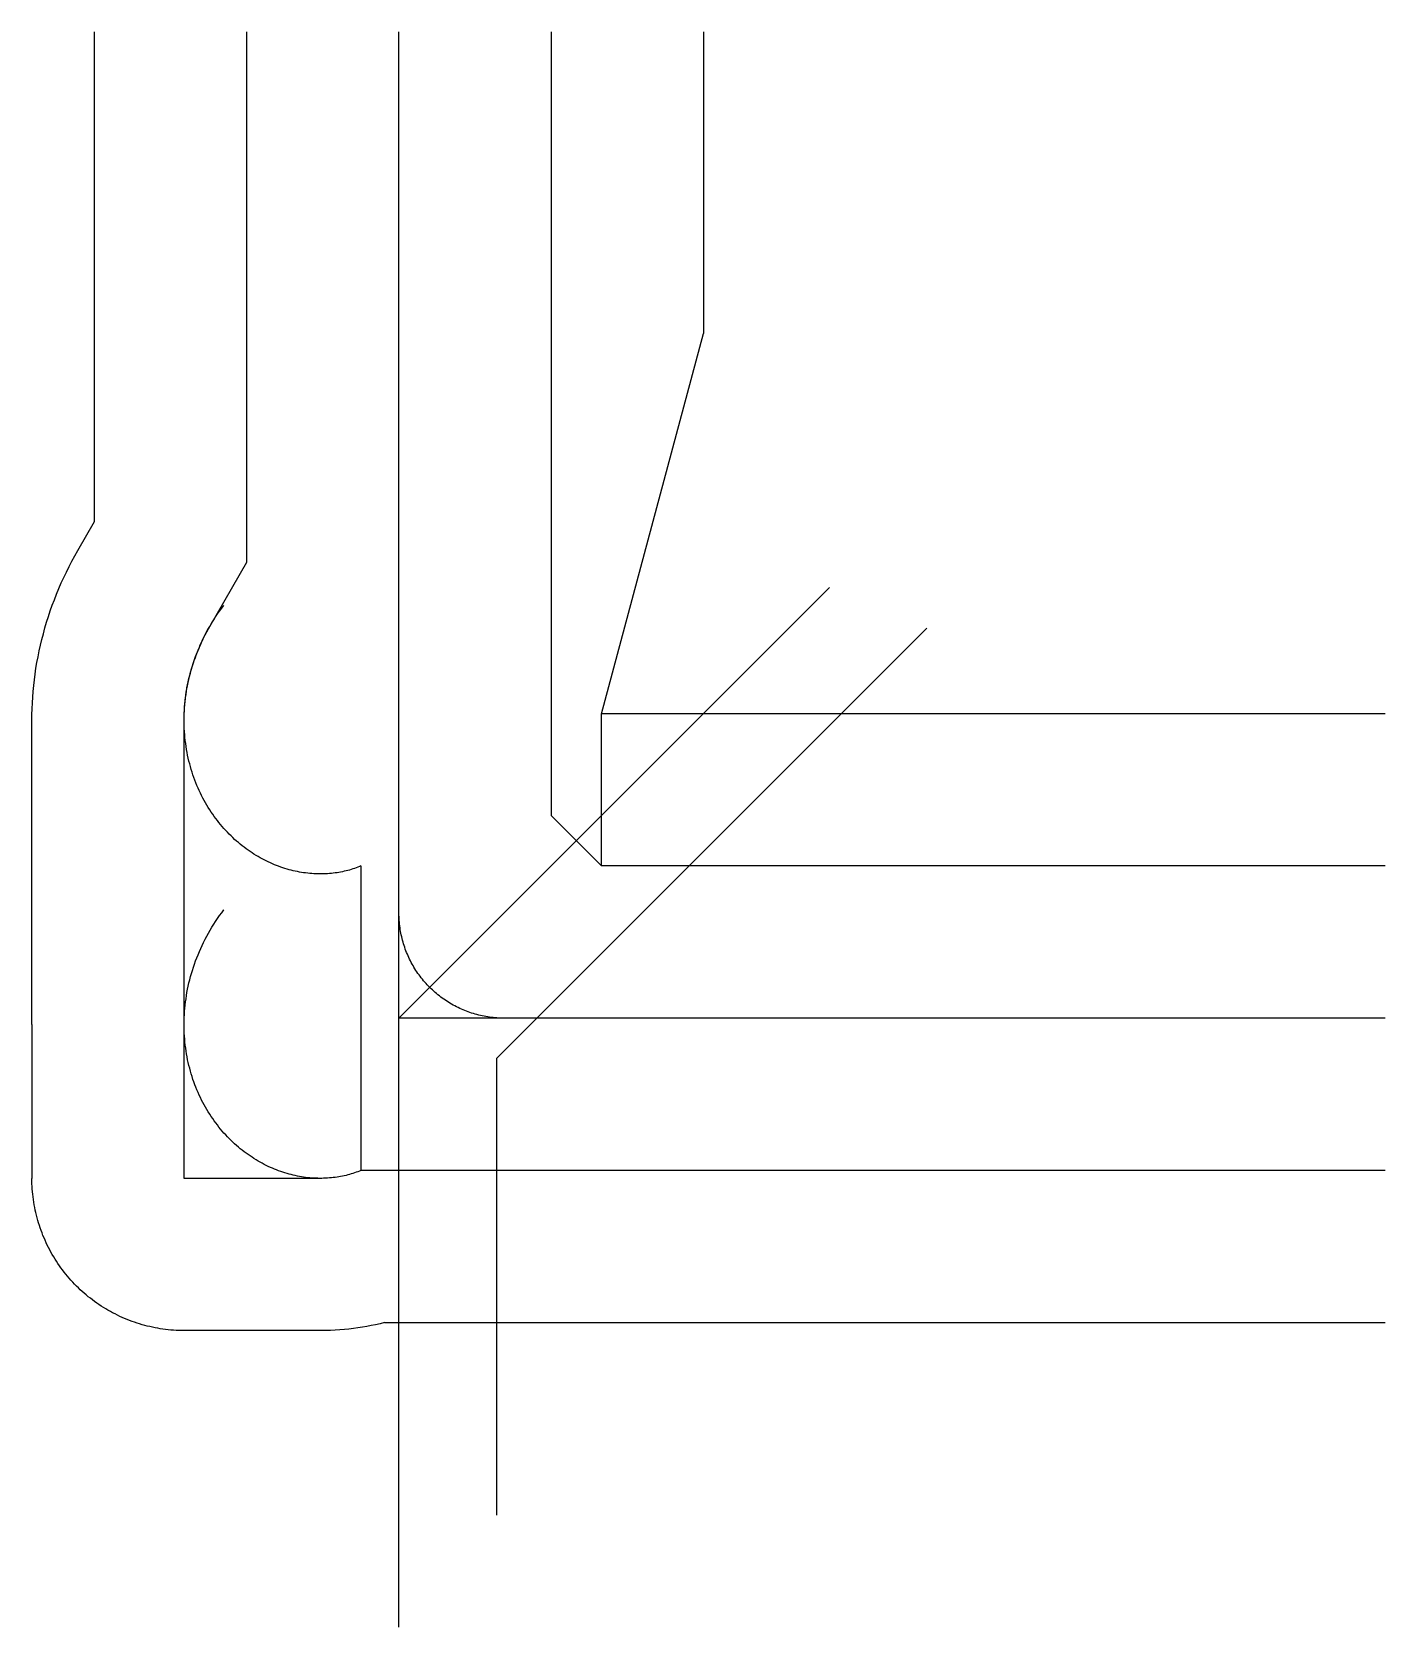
# Model space of a CAD drawing. Header units: metres. Extents: x -5584 to 15000, y -9260 to 15000.
import ezdxf

# ---------------------------------------------------------------- set-up
doc = ezdxf.new("R2010")
doc.units = ezdxf.units.M

msp = doc.modelspace()

# ---------------------------------------------------------------- linework, layer by layer
at = {"color": 1}
for p, q in [((-4630, 7554), (-4630, 15000)), ((-2315, 6934), (-2315, 15000)), ((0, 0), (0, 15000)), ((2315, 15000), (2315, 3081)), ((4630, 15000), (4630, 10411)), ((3081, 4630), (4630, 10411)), ((-4885, 7113), (-4630, 7554)), ((-2880, 5955), (-2315, 6934)), ((15000, 4630), (3081, 4630)), ((3081, 2315), (3081, 4630)), ((-5584, -98), (-5584, 4532)), ((-3269, -98), (-3269, 4532)), ((3081, 2315), (2315, 3081)), ((-579, 2315), (-579, -2315)), ((15000, 2315), (3081, 2315)), ((15000, 0), (0, 0)), ((-5584, -98), (-5584, -2436)), ((-5584, -98), (-5584, -98)), ((-3269, -2436), (-3269, -98)), ((-3269, -98), (-3269, -98)), ((15000, -2315), (-579, -2315)), ((-1197, -2436), (-3269, -2436)), ((-1197, -4751), (-3269, -4751)), ((-223, -4630), (15000, -4630))]:
    msp.add_line(p, q, dxfattribs=at)
for points in [[(15000, 0), (1599, 0), (1571, 0), (1543, 1), (1515, 2), (1488, 4), (1460, 6), (1432, 9), (1404, 12), (1377, 16), (1349, 20), (1321, 24), (1294, 29), (1267, 35), (1239, 41), (1212, 47), (1185, 54), (1158, 62), (1132, 70), (1105, 78), (1078, 87), (1052, 96), (1026, 106), (1000, 116), (974, 127), (949, 138), (923, 150), (898, 162), (873, 174), (848, 187), (824, 200), (800, 214), (775, 228), (752, 243), (728, 258), (705, 273), (682, 289), (659, 305), (637, 322), (615, 339), (593, 356), (571, 374), (550, 392), (529, 411), (509, 430), (488, 449), (468, 468), (449, 488), (430, 509), (411, 529), (392, 550), (374, 571), (356, 593), (339, 615), (322, 637), (305, 659), (289, 682), (273, 705), (258, 728), (243, 752), (228, 775), (214, 800), (200, 824), (187, 848), (174, 873), (162, 898), (150, 923), (138, 949), (127, 974), (116, 1000), (106, 1026), (96, 1052), (87, 1078), (78, 1105), (70, 1132), (62, 1158), (54, 1185), (47, 1212), (41, 1239), (35, 1267), (29, 1294), (24, 1321), (20, 1349), (16, 1377), (12, 1404), (9, 1432), (6, 1460), (4, 1488), (2, 1515), (1, 1543), (0, 1571), (0, 1599), (0, 1599), (0, 15000)], [(-5584, 4532), (-5583, 4619), (-5581, 4707), (-5577, 4794), (-5572, 4882), (-5565, 4970), (-5556, 5058), (-5546, 5146), (-5535, 5234), (-5522, 5322), (-5507, 5410), (-5491, 5498), (-5473, 5586), (-5453, 5673), (-5432, 5761), (-5410, 5848), (-5386, 5935), (-5360, 6021), (-5333, 6108), (-5304, 6194), (-5274, 6280), (-5242, 6365), (-5208, 6450), (-5173, 6535), (-5137, 6619), (-5098, 6703), (-5059, 6786), (-5018, 6869), (-4975, 6951), (-4931, 7032), (-4885, 7113), (-4885, 7113)], [(0, -9260), (0, 0), (6548, 6548)], [(-579, 2315), (-603, 2305), (-627, 2296), (-652, 2287), (-677, 2278), (-702, 2270), (-728, 2262), (-754, 2254), (-780, 2247), (-806, 2240), (-833, 2234), (-860, 2228), (-888, 2223), (-915, 2218), (-943, 2213), (-971, 2209), (-1000, 2206), (-1029, 2203), (-1057, 2200), (-1087, 2198), (-1116, 2196), (-1146, 2195), (-1175, 2194), (-1205, 2194), (-1235, 2195), (-1266, 2196), (-1296, 2197), (-1327, 2199), (-1358, 2202), (-1389, 2205), (-1420, 2209), (-1451, 2213), (-1482, 2218), (-1514, 2223), (-1545, 2229), (-1577, 2236), (-1608, 2243), (-1640, 2251), (-1672, 2259), (-1703, 2268), (-1735, 2277), (-1767, 2288), (-1799, 2298), (-1831, 2310), (-1862, 2322), (-1894, 2335), (-1926, 2348), (-1957, 2362), (-1989, 2376), (-2020, 2391), (-2051, 2407), (-2082, 2424), (-2114, 2441), (-2144, 2458), (-2175, 2477), (-2206, 2496), (-2236, 2515), (-2266, 2536), (-2296, 2556), (-2326, 2578), (-2356, 2600), (-2385, 2623), (-2414, 2646), (-2443, 2670), (-2472, 2695), (-2500, 2720), (-2528, 2746), (-2555, 2772), (-2583, 2799), (-2610, 2827), (-2636, 2855), (-2662, 2884), (-2688, 2914), (-2714, 2944), (-2739, 2974), (-2763, 3006), (-2787, 3037), (-2811, 3070), (-2834, 3103), (-2857, 3136), (-2879, 3170), (-2901, 3205), (-2923, 3240), (-2943, 3276), (-2964, 3312), (-2983, 3349), (-3002, 3386), (-3021, 3423), (-3039, 3462), (-3056, 3500), (-3073, 3539), (-3089, 3579), (-3105, 3619), (-3120, 3660), (-3134, 3700), (-3148, 3742), (-3161, 3784), (-3173, 3826), (-3184, 3868), (-3195, 3911), (-3205, 3954), (-3215, 3998), (-3224, 4042), (-3232, 4086), (-3239, 4131), (-3245, 4176), (-3251, 4221), (-3256, 4267), (-3260, 4312), (-3264, 4358), (-3266, 4405), (-3268, 4451), (-3269, 4498), (-3269, 4545), (-3268, 4592), (-3267, 4639), (-3265, 4687), (-3262, 4734), (-3258, 4782), (-3253, 4830), (-3247, 4878), (-3240, 4925), (-3233, 4974), (-3225, 5022), (-3216, 5070), (-3206, 5118), (-3195, 5166), (-3183, 5214), (-3170, 5262), (-3157, 5310), (-3142, 5358), (-3127, 5406), (-3110, 5454), (-3093, 5502), (-3075, 5549), (-3056, 5596), (-3037, 5644), (-3016, 5691), (-2994, 5738), (-2972, 5784), (-2948, 5831), (-2924, 5877), (-2899, 5923), (-2873, 5968), (-2846, 6014), (-2818, 6059), (-2789, 6103), (-2759, 6148), (-2729, 6191), (-2697, 6235), (-2665, 6278), (-2665, 6278)], [(-3269, 4532), (-3269, 4579), (-3267, 4626), (-3265, 4673), (-3263, 4721), (-3259, 4768), (-3254, 4816), (-3249, 4864), (-3242, 4912), (-3235, 4960), (-3227, 5008), (-3218, 5056), (-3208, 5104), (-3198, 5152), (-3186, 5200), (-3174, 5249), (-3160, 5297), (-3146, 5345), (-3131, 5393), (-3115, 5440), (-3098, 5488), (-3080, 5536), (-3062, 5583), (-3042, 5630), (-3022, 5677), (-3000, 5724), (-2978, 5771), (-2955, 5818), (-2931, 5864), (-2906, 5910), (-2880, 5955), (-2880, 5955)], [(8030, 5934), (1482, -614), (1482, -7559)], [(-579, -2315), (-603, -2325), (-627, -2334), (-652, -2343), (-677, -2352), (-702, -2360), (-728, -2368), (-754, -2376), (-780, -2383), (-806, -2390), (-833, -2396), (-860, -2402), (-888, -2407), (-915, -2412), (-943, -2417), (-971, -2421), (-1000, -2424), (-1029, -2427), (-1057, -2430), (-1087, -2432), (-1116, -2434), (-1146, -2435), (-1175, -2436), (-1205, -2436), (-1235, -2435), (-1266, -2434), (-1296, -2433), (-1327, -2431), (-1358, -2428), (-1389, -2425), (-1420, -2421), (-1451, -2417), (-1482, -2412), (-1514, -2407), (-1545, -2401), (-1577, -2394), (-1608, -2387), (-1640, -2379), (-1672, -2371), (-1703, -2362), (-1735, -2353), (-1767, -2342), (-1799, -2332), (-1831, -2320), (-1862, -2308), (-1894, -2295), (-1926, -2282), (-1957, -2268), (-1989, -2254), (-2020, -2239), (-2051, -2223), (-2082, -2206), (-2114, -2189), (-2144, -2172), (-2175, -2153), (-2206, -2134), (-2236, -2115), (-2266, -2094), (-2296, -2074), (-2326, -2052), (-2356, -2030), (-2385, -2007), (-2414, -1984), (-2443, -1960), (-2472, -1935), (-2500, -1910), (-2528, -1884), (-2555, -1858), (-2583, -1831), (-2610, -1803), (-2636, -1775), (-2662, -1746), (-2688, -1716), (-2714, -1686), (-2739, -1656), (-2763, -1624), (-2787, -1593), (-2811, -1560), (-2834, -1527), (-2857, -1494), (-2879, -1460), (-2901, -1425), (-2923, -1390), (-2943, -1354), (-2964, -1318), (-2983, -1281), (-3002, -1244), (-3021, -1207), (-3039, -1168), (-3056, -1130), (-3073, -1091), (-3089, -1051), (-3105, -1011), (-3120, -970), (-3134, -930), (-3148, -888), (-3161, -846), (-3173, -804), (-3184, -762), (-3195, -719), (-3205, -676), (-3215, -632), (-3224, -588), (-3232, -544), (-3239, -499), (-3245, -454), (-3251, -409), (-3256, -363), (-3260, -318), (-3264, -272), (-3266, -225), (-3268, -179), (-3269, -132), (-3269, -85), (-3268, -38), (-3267, 9), (-3265, 57), (-3262, 104), (-3258, 152), (-3253, 200), (-3247, 248), (-3240, 295), (-3233, 344), (-3225, 392), (-3216, 440), (-3206, 488), (-3195, 536), (-3183, 584), (-3170, 632), (-3157, 680), (-3142, 728), (-3127, 776), (-3110, 824), (-3093, 872), (-3075, 919), (-3056, 966), (-3037, 1014), (-3016, 1061), (-2994, 1108), (-2972, 1154), (-2948, 1201), (-2924, 1247), (-2899, 1293), (-2873, 1338), (-2846, 1384), (-2818, 1429), (-2789, 1473), (-2759, 1518), (-2729, 1561), (-2697, 1605), (-2665, 1648), (-2665, 1648)], [(-579, -2315), (-603, -2325), (-627, -2334), (-652, -2343), (-677, -2352), (-702, -2360), (-728, -2368), (-754, -2376), (-780, -2383), (-806, -2390), (-833, -2396), (-860, -2402), (-888, -2407), (-915, -2412), (-943, -2417), (-971, -2421), (-1000, -2424), (-1029, -2427), (-1057, -2430), (-1087, -2432), (-1116, -2434), (-1146, -2435), (-1175, -2436), (-1197, -2436)], [(-3269, -4751), (-3310, -4750), (-3350, -4749), (-3390, -4748), (-3431, -4745), (-3471, -4742), (-3511, -4738), (-3551, -4734), (-3591, -4728), (-3631, -4722), (-3671, -4716), (-3711, -4708), (-3750, -4700), (-3790, -4691), (-3829, -4682), (-3868, -4672), (-3907, -4661), (-3946, -4650), (-3985, -4637), (-4023, -4625), (-4061, -4611), (-4099, -4597), (-4136, -4582), (-4174, -4567), (-4211, -4551), (-4248, -4534), (-4284, -4516), (-4320, -4498), (-4356, -4480), (-4391, -4461), (-4427, -4441), (-4461, -4420), (-4496, -4399), (-4530, -4377), (-4564, -4355), (-4597, -4332), (-4630, -4309), (-4662, -4285), (-4694, -4260), (-4726, -4235), (-4757, -4209), (-4788, -4183), (-4818, -4156), (-4848, -4129), (-4877, -4101), (-4906, -4073), (-4934, -4044), (-4962, -4015), (-4990, -3985), (-5016, -3955), (-5043, -3924), (-5068, -3893), (-5093, -3861), (-5118, -3829), (-5142, -3797), (-5165, -3764), (-5188, -3730), (-5211, -3697), (-5232, -3663), (-5253, -3628), (-5274, -3593), (-5294, -3558), (-5313, -3523), (-5332, -3487), (-5350, -3451), (-5367, -3414), (-5384, -3377), (-5400, -3340), (-5416, -3303), (-5430, -3265), (-5445, -3228), (-5458, -3189), (-5471, -3151), (-5483, -3113), (-5494, -3074), (-5505, -3035), (-5515, -2996), (-5525, -2957), (-5534, -2917), (-5542, -2878), (-5549, -2838), (-5556, -2798), (-5562, -2758), (-5567, -2718), (-5571, -2678), (-5575, -2638), (-5579, -2597), (-5581, -2557), (-5583, -2517), (-5584, -2476), (-5584, -2436)], [(-223, -4630), (-289, -4646), (-356, -4661), (-422, -4675), (-490, -4688), (-557, -4699), (-625, -4710), (-693, -4719), (-762, -4727), (-831, -4734), (-900, -4740), (-970, -4744), (-1040, -4748), (-1110, -4750), (-1180, -4751), (-1197, -4751)]]:
    msp.add_lwpolyline(points, dxfattribs=at)

doc.saveas('drawing.dxf')
